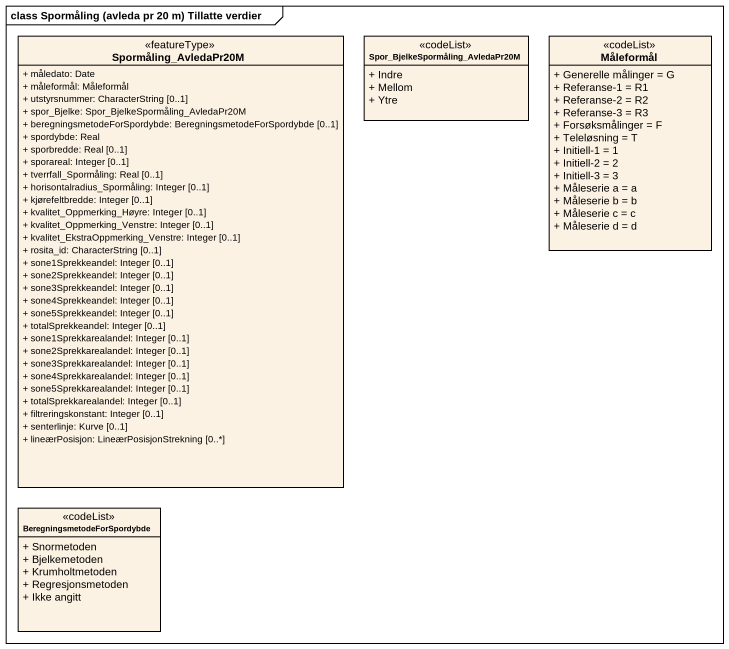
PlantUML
@startuml
mainframe class Spormåling (avleda pr 20 m) Tillatte verdier
hide circle
hide empty members
skinparam classAttributeIconSize 0
class Spormåling_AvledaPr20M <<featureType>> {
  + måledato: Date
  + måleformål: Måleformål
  + utstyrsnummer: CharacterString [0..1]
  + spor_Bjelke: Spor_BjelkeSpormåling_AvledaPr20M
  + beregningsmetodeForSpordybde: BeregningsmetodeForSpordybde [0..1]
  + spordybde: Real
  + sporbredde: Real [0..1]
  + sporareal: Integer [0..1]
  + tverrfall_Spormåling: Real [0..1]
  + horisontalradius_Spormåling: Integer [0..1]
  + kjørefeltbredde: Integer [0..1]
  + kvalitet_Oppmerking_Høyre: Integer [0..1]
  + kvalitet_Oppmerking_Venstre: Integer [0..1]
  + kvalitet_EkstraOppmerking_Venstre: Integer [0..1]
  + rosita_id: CharacterString [0..1]
  + sone1Sprekkeandel: Integer [0..1]
  + sone2Sprekkeandel: Integer [0..1]
  + sone3Sprekkeandel: Integer [0..1]
  + sone4Sprekkeandel: Integer [0..1]
  + sone5Sprekkeandel: Integer [0..1]
  + totalSprekkeandel: Integer [0..1]
  + sone1Sprekkarealandel: Integer [0..1]
  + sone2Sprekkarealandel: Integer [0..1]
  + sone3Sprekkarealandel: Integer [0..1]
  + sone4Sprekkarealandel: Integer [0..1]
  + sone5Sprekkarealandel: Integer [0..1]
  + totalSprekkarealandel: Integer [0..1]
  + filtreringskonstant: Integer [0..1]
  + senterlinje: Kurve [0..1]
  + lineærPosisjon: LineærPosisjonStrekning [0..*]
}
class "Spor_BjelkeSpormåling_AvledaPr20M" as Spor_BjelkeSpormåling <<codeList>> {
  + Indre
  + Mellom
  + Ytre
}
class Måleformål <<codeList>> {
  + Generelle målinger = G
  + Referanse-1 = R1
  + Referanse-2 = R2
  + Referanse-3 = R3
  + Forsøksmålinger = F
  + Teleløsning = T
  + Initiell-1 = 1
  + Initiell-2 = 2
  + Initiell-3 = 3
  + Måleserie a = a
  + Måleserie b = b
  + Måleserie c = c
  + Måleserie d = d
}
class BeregningsmetodeForSpordybde <<codeList>> {
  + Snormetoden
  + Bjelkemetoden
  + Krumholtmetoden
  + Regresjonsmetoden
  + Ikke angitt
}
@enduml
